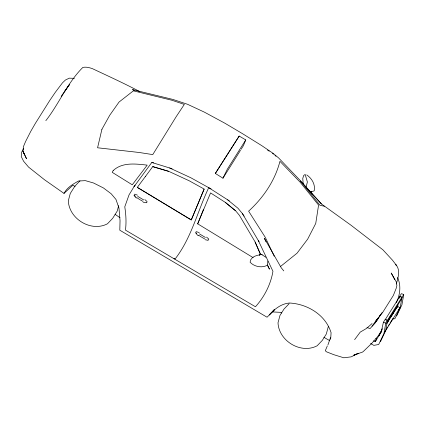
<?xml version="1.0" encoding="UTF-8"?>
<svg xmlns="http://www.w3.org/2000/svg" width="425" height="425" viewBox="0 0 425 425"><rect width="100%" height="100%" fill="white"/><g stroke="black" fill="none" stroke-linecap="round" stroke-linejoin="round"><path stroke-width="0.64" d="M267.83 261.093L267.564 265.03C262.262 268.403 254.134 266.709 250.097 262.214L250.686 259.797C252.976 255.813 257.646 255.143 261.768 254.538L265.896 257.316M381.161 332.169L383.414 322.23L385.14 319.483L387.526 320.312L385.799 323.058L383.972 333.381L378.707 344.489L373.809 345.366L370.563 343.474M387.382 320.36L387.09 322.007L401.588 298.94L401.88 297.293L399.728 296.56L385.231 319.621L387.382 320.36L401.88 297.293M387.526 320.312L385.698 330.634L380.433 341.743M399.218 298.281L399.638 296.416L401.365 293.67L403.75 294.498L402.023 297.245L400.196 307.567L394.931 318.676L392.482 319.111M403.75 294.498L401.922 304.821L396.658 315.929M397.386 306.356L397.805 304.491M118.649 205.663L117.183 211.151L112.641 218.376L107.456 223.794C91.205 232.406 69.047 218.955 68.313 200.797L70.274 193.481L74.816 186.256L79.996 180.837M328.275 326.708L326.315 334.018L322.336 340.356L317.151 345.775C300.9 354.386 278.742 340.935 278.008 322.777L279.969 315.462L283.948 309.129L289.133 303.71M306.181 186.883L307.371 181.985L305.182 174.436L303.689 175.477L302.765 178.426L303.216 184.503M396.281 283.969C398.108 277.918 400.764 269.641 395.664 264.504M396.36 302.664C400.053 294.737 401.349 285.627 397.529 277.461M327.925 344.903L330.847 336.68L331.075 332.663C325.566 314.861 307.503 303.955 289.499 303.009C281.196 303.694 274.603 309.033 269.232 314.973L274.274 309.708M382.059 312.598L376.561 321.157L371.997 326.23L376.98 319.372L382.548 312.63L393.343 295.46L396.174 288.362L396.876 285.488L396.281 281.924L391.228 273.02L394.772 279.682M197.646 223.927L210.582 192.918L225.648 202.587L235.471 210.619L239.376 215.289L255.165 242.011L260.265 253.688L259.399 255.425M203.564 209.222L197.705 223.832L253.13 257.64M240.481 150.317L222.955 178.202L215.337 173.448L239.185 136.058L245.751 139.915L243.429 145.632L241.134 149.276M327.324 345.923L325.3 350.726L326.474 351.804L333.752 354.668L343.82 357.792L351.156 356.857L358.466 353.26M204.101 189.157L191.25 219.991L137.28 187.43L145.323 176.625M330.119 339.394L330.889 337.716M379.084 335.814L382.383 328.695M387.579 322.453L390.607 315.929M222.955 178.202L227.279 169.304L245.751 139.915M259.627 254.936L260.201 253.783L255.106 242.107M23.694 148.293L21.643 152.283L21.25 156.549L23.566 161.192L28.565 167.099L44.609 179.828L64.005 193.396L72.988 185.125L75.145 186.623M133.987 186.734L129.025 194.91L124.78 206.805C125.965 214.535 126.469 222.355 125.46 230.116L255.452 306.765C264.366 296.884 270.736 284.442 272.951 271.288L258.363 240.651L242.314 213.446L237.952 208.229L227.673 199.824L208.728 187.68L190.772 177.73L169.655 167.976L151.789 162.467L133.987 186.734L135.155 185.13M396.451 308.359L397.678 306.34L399.967 307.727L398.735 309.745M384.853 331.797L385.464 330.788M239.185 136.058L215.337 173.448M373.57 340.802L375.132 341.711L376.858 338.964L375.817 338.358M393.088 313.151L391.356 315.897L398.05 305.293M386.633 323.914L397.678 306.34M386.197 329.2L387.579 327M388.615 325.353L389.305 324.259M389.996 323.159L392.758 318.766M384.928 331.712L399.967 307.727M375.132 341.711L381.469 331.665M375.891 320.599L376.577 319.536M378.696 317.443L375.254 322.788L370.053 328.599L366.945 327.484M379.387 316.375L380.768 314.24M381.99 329.922L377.857 336.334L371.928 343.193L363.683 351.124L362.578 352.059L353.818 355.157L357.882 353.499M64.005 193.396C67.033 187.531 72.914 184.174 78.444 181.034L85.356 180.636L93.564 183L103.418 187.946L111.159 193.747L115.956 199.415L118.973 208.064L120.041 220.676L119.808 230.212L267.049 317.22L272.335 311.918L280.521 312.343L281.663 313.002M61.179 96.326L69.413 84.687L64.504 91.534M145.265 176.72L152.766 166.573L168.507 171.227L189.263 180.811L204.159 189.061L191.314 219.895L137.344 187.335M354.62 339.649L360.214 332.127L366.685 328.334L372.034 323.568M272.34 311.87L274.513 309.554M273.047 311.073L274.385 309.655M280.484 266.507L297.038 253.194L307.679 239.126L315.743 223.433L318.58 205.094L300.098 182.155L279.947 161.335C274.922 180.816 263.33 197.683 248.62 211.172L265.343 237.442L274.194 256.211M134.226 194.517L134.794 194.145L137.503 195.176M146.402 202.544L146.965 202.173L147.034 201.498L144.851 199.591M208.096 240.056L208.664 239.679L208.728 239.004L206.545 237.097M311.073 191.882L314.192 190.852C315.547 184.461 311.886 178.452 306.76 174.909M390.118 316.737L391.792 316.455M45.762 120.488L46.001 120.472C59.181 103.488 67.506 82.657 82.838 67.426C86.047 66.714 89.234 67.591 92.289 68.59C108.205 76.096 124.254 83.374 139.798 91.635M74.423 78.349L69.302 78.157L65.434 80.017L62.496 82.811L55.298 92.337L49.799 100.422L35.291 123.505L30.69 131.484L25.553 141.583L23.37 146.758L23.062 151.38L24.135 153.993M136.781 197.944L135.942 197.784L134.024 195.42M198.48 235.455L197.636 235.291L195.723 232.927M146.264 202.773L143.283 202.194L142.747 201.53M204.983 239.705L207.963 240.279M151.789 162.467L153.68 162.844M324.424 206.242L320.014 205.323L300.31 180.938L321.406 203.931L351.039 225.245L382.867 249.773L392.493 260.19L396.78 265.822L395.563 264.451M152.708 166.669L168.449 171.323M399.638 296.416L402.023 297.245M383.414 322.23L385.799 323.058M169.655 167.976L172.12 168.868M199.203 232.688L196.488 231.652L195.925 232.029L195.856 232.698L196.727 233.468M134.231 90.307L132.441 89.611L172.847 99.423L187.457 104.252L204.345 112.126L224.862 123.202L242.563 133.705L261.88 145.717L273.147 153.377L278.593 157.914L299.168 179.393L321.406 203.931M211.087 188.907L208.728 187.68C197.45 211.395 191.42 238.09 175.01 259.101L173.984 258.267M143.698 199.947L137.737 196.361M140.335 199.909L142.37 201.025M205.397 237.453L199.431 233.867M202.034 237.416L204.579 238.813M323.866 337.285L329.566 340.563M198.613 235.227L201.524 237.139M136.919 197.721L139.825 199.633M267.522 150.052L269.168 151.146M227.673 199.824L229.298 200.94M115.101 214.343L119.962 217.712M225.59 202.683L235.407 210.715M272.457 153.34L273.461 154.179M274.964 155.428L275.968 156.262M134.162 195.192L135.469 196.339M261.768 254.538L262.145 254.899M283.778 270.9L281.254 267.808L264.323 238.191L266.023 241.788M242.314 213.446L244.136 216.16M258.363 240.651L259.085 241.735M267.415 265.126L269.461 269.158L267.495 265.062M311.509 191.335L311.838 193.928M101.91 129.312L97.575 147.778L139.124 152.479L152.772 154.599L176.184 116.684L184.317 104.417L171.944 100.263L133.365 90.838L119.043 102.053L109.735 115.255L101.91 129.312M113.167 170.595L112.2 172.332L132.271 184.811L147.199 165.123C135.729 163.88 122.363 161.983 113.167 170.595M26.493 158.69L23.062 151.38L26.493 158.69"/></g></svg>
